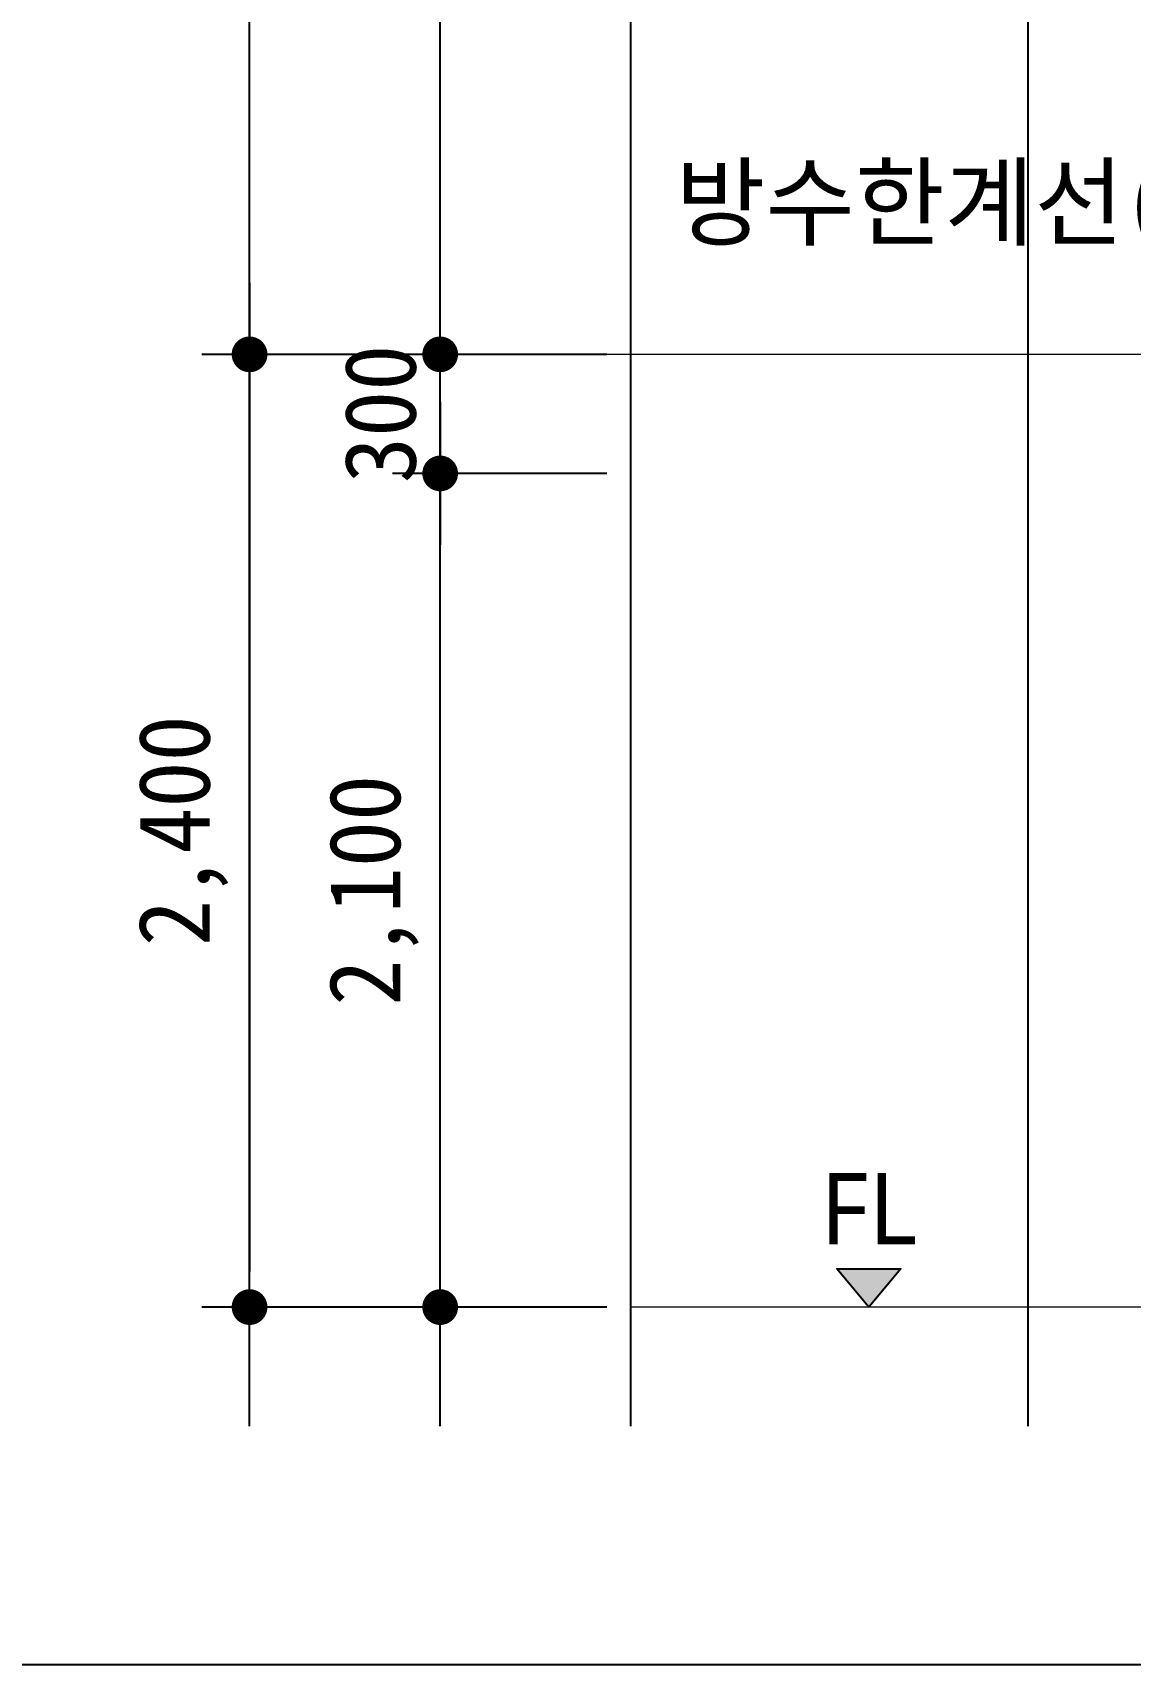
# Model space of a CAD drawing. Header units: millimetres. Extents: x -423835 to -174325, y -1379898 to -1311126.
# Drawn here: x -389187 to -386422, y -1371132 to -1367022 of the extents above; entities that cross this region are included whole.
import ezdxf
from ezdxf.enums import TextEntityAlignment as Align

# ---------------------------------------------------------------- set-up
doc = ezdxf.new("R2010")
doc.units = ezdxf.units.MM
doc.header["$LTSCALE"] = 100
doc.header["$MEASUREMENT"] = 0
doc.header["$PDSIZE"] = -10
doc.layers.get('0').update_dxf_attribs({"linetype": 'CONTINUOUS'})
doc.layers.get('Defpoints').update_dxf_attribs({"color": 153, "linetype": 'CONTINUOUS'})
doc.layers.add('A-DIMS', color=7, linetype='CONTINUOUS')
doc.layers.add('AA-AXIS-LINE-1', color=1, linetype='CONTINUOUS')
for name, color, linetype, lineweight in [('A-MKXS-TEXT1', 3, 'CONTINUOUS', 25), ('A-XXXX-FIN2', 6, 'CONTINUOUS', 20), ('A-XXXX-SYMB', 7, 'CONTINUOUS', 25)]:
    doc.layers.add(name, color=color, linetype=linetype, lineweight=lineweight)
doc.layers.add('A-XXXX-NPLT', color=144, linetype='CONTINUOUS', lineweight=0, plot=False)
doc.styles.add('HY울릉도L', font='')
doc.styles.add('돋움체', font='')
doc.styles.add('맑은고딕', font='malgun.ttf')
doc.styles.get('HY울릉도L').set_extended_font_data('HYwulM')
doc.styles.get('돋움체').set_extended_font_data('DotumChe')
doc.dimstyles.new('CDIM', dxfattribs={"dimtxt": 3, "dimasz": 1.5, "dimexe": 2, "dimexo": 1, "dimgap": 1, "dimtad": 1, "dimdec": 0, "dimrnd": 0.5, "dimzin": 0, "dimdsep": 32, "dimlunit": 6, "dimtxsty": 'HY울릉도L', "dimblk1": '_CIDOT', "dimblk2": '_CIDOT', "dimsah": 1, "dimcen": 5.5, "dimclrd": 2, "dimclre": 2, "dimclrt": 7, "dimadec": 0, "dimazin": 0, "dimtfac": 1, "dimtdec": 0, "dimtix": 1, "dimtmove": 2, "dimatfit": 1, "dimldrblk": '_CIDOT', "dimfxl": 1, "dimtolj": 1, "dimtzin": 0, "dimlwd": -1, "dimarcsym": 0})

# ---------------------------------------------------------------- blocks, each defined once
blk = doc.blocks.new('_CIDOT')
at = {"color": 0, "linetype": 'ByBlock'}
blk.add_line((2, 0), (-1, 0), dxfattribs=at)
at = {"color": 0, "linetype": 'ByBlock', "const_width": 0.5}
blk.add_lwpolyline([(-0.25, 0, 1), (0.25, 0, 1)], format="xyb", close=True, dxfattribs=at)
blk = doc.blocks.new('*D440')
at = {"layer": 'A-DIMS', "lineweight": -2, "transparency": 16777216}
for p, q in [((-387740.4, -1367832.1), (-388760.4, -1367832.1)), ((-387740.4, -1370232.1), (-388760.4, -1370232.1))]:
    blk.add_line(p, q, dxfattribs=at)
at = {"layer": 'A-DIMS', "transparency": 16777216}
blk.add_line((-388640.4, -1367922.1), (-388640.4, -1370142.1), dxfattribs=at)
at = {"layer": 'Defpoints', "color": 0, "transparency": 16777216}
for p in [(-387680.4, -1367832.1), (-388640.4, -1370232.1), (-387680.4, -1370232.1)]:
    blk.add_point(p, dxfattribs=at)
at = {"layer": 'A-DIMS', "transparency": 16777216, "xscale": 90, "yscale": 90, "zscale": 90}
for p, rotation in [((-388640.4, -1367832.1), 90), ((-388640.4, -1370232.1), 270)]:
    blk.add_blockref('_CIDOT', p, dxfattribs=dict(at, rotation=rotation))
at = {"layer": 'A-DIMS', "color": 3, "transparency": 16777216, "insert": (-388807.6, -1369032.1), "char_height": 180, "attachment_point": 5, "rotation": 90, "style": '돋움체'}
blk.add_mtext('\\A1;2,400', dxfattribs=at)
blk = doc.blocks.new('*D442')
at = {"layer": 'A-DIMS', "lineweight": -2, "transparency": 16777216}
for p, q in [((-387740.4, -1368132.1), (-388280.4, -1368132.1)), ((-387740.4, -1370232.1), (-388280.4, -1370232.1))]:
    blk.add_line(p, q, dxfattribs=at)
at = {"layer": 'A-DIMS', "transparency": 16777216}
blk.add_line((-388160.4, -1370142.1), (-388160.4, -1368222.1), dxfattribs=at)
at = {"layer": 'Defpoints', "color": 0, "transparency": 16777216}
for p in [(-388160.4, -1368132.1), (-387680.4, -1368132.1), (-387680.4, -1370232.1)]:
    blk.add_point(p, dxfattribs=at)
at = {"layer": 'A-DIMS', "transparency": 16777216, "xscale": 90, "yscale": 90, "zscale": 90}
for p, rotation in [((-388160.4, -1368132.1), 90), ((-388160.4, -1370232.1), 270)]:
    blk.add_blockref('_CIDOT', p, dxfattribs=dict(at, rotation=rotation))
at = {"layer": 'A-DIMS', "color": 3, "transparency": 16777216, "insert": (-388327.6, -1369182.1), "char_height": 180, "attachment_point": 5, "rotation": 90, "style": '돋움체'}
blk.add_mtext('\\A1;2,100', dxfattribs=at)
blk = doc.blocks.new('*D443')
at = {"layer": 'A-DIMS', "transparency": 16777216}
for p, q in [((-388160.4, -1367742.1), (-388160.4, -1367652.1)), ((-388160.4, -1368132.1), (-388160.4, -1367832.1)), ((-388160.4, -1368222.1), (-388160.4, -1368312.1))]:
    blk.add_line(p, q, dxfattribs=at)
at = {"layer": 'A-DIMS', "lineweight": -2, "transparency": 16777216}
for p, q in [((-387740.4, -1367832.1), (-388280.4, -1367832.1)), ((-387740.4, -1368132.1), (-388280.4, -1368132.1))]:
    blk.add_line(p, q, dxfattribs=at)
at = {"layer": 'Defpoints', "color": 0, "transparency": 16777216}
for p in [(-388160.4, -1367832.1), (-387680.4, -1367832.1), (-387680.4, -1368132.1)]:
    blk.add_point(p, dxfattribs=at)
at = {"layer": 'A-DIMS', "transparency": 16777216, "xscale": 90, "yscale": 90, "zscale": 90}
for p, rotation in [((-388160.4, -1367832.1), 270), ((-388160.4, -1368132.1), 90)]:
    blk.add_blockref('_CIDOT', p, dxfattribs=dict(at, rotation=rotation))
at = {"layer": 'A-DIMS', "color": 3, "transparency": 16777216, "insert": (-388310.5, -1367982.1), "char_height": 180, "attachment_point": 5, "rotation": 90, "style": '돋움체'}
blk.add_mtext('\\A1;300', dxfattribs=at)

msp = doc.modelspace()

# ---------------------------------------------------------------- hatches: boundary and pattern name
at = {"layer": 'A-XXXX-SYMB'}
msp.add_hatch(color=256, dxfattribs=at).paths.add_polyline_path([(-387080.9, -1370232.1), (-387161.4, -1370136.1), (-387000.3, -1370136.1)])

# ---------------------------------------------------------------- linework, layer by layer
at = {"color": 3, "ltscale": 2}
msp.add_line((-423835.4, -1371132.1), (-379750.4, -1371132.1), dxfattribs=at)
at = {"layer": 'A-XXXX-FIN2'}
msp.add_line((-382730.4, -1370232.1), (-387680.4, -1370232.1), dxfattribs=at)
at = {"layer": 'A-XXXX-NPLT'}
msp.add_line((-382560.4, -1367832.1), (-388610.4, -1367832.1), dxfattribs=at)
at = {"layer": 'A-XXXX-SYMB'}
msp.add_lwpolyline([(-387080.9, -1370232.1), (-387161.4, -1370136.1), (-387000.3, -1370136.1), (-387080.9, -1370232.1)], dxfattribs=at)
at = {"layer": 'AA-AXIS-LINE-1'}
msp.add_line((-386680.4, -1366954.3), (-386680.4, -1370532.1), dxfattribs=at)
at = {"layer": 'Defpoints'}
for p, q in [((-388640.4, -1370532.1), (-388640.4, -1365514.3)), ((-388160.4, -1370532.1), (-388160.4, -1365514.3)), ((-387680.4, -1370532.1), (-387680.4, -1365514.3))]:
    msp.add_line(p, q, dxfattribs=at)

# ---------------------------------------------------------------- texts
at = {"layer": 'A-MKXS-TEXT1', "style": '돋움체'}
msp.add_text('방수한계선(H:1800)', height=180, dxfattribs=at).set_placement((-385507.5, -1367448.8), align=Align.MIDDLE_RIGHT)
at = {"layer": 'A-MKXS-TEXT1', "style": '맑은고딕'}
msp.add_text('FL', height=180, dxfattribs=at).set_placement((-387080.9, -1370074.2), align=Align.CENTER)

# ---------------------------------------------------------------- dimensions: what is measured, and where the dimension line sits
at = {"layer": 'A-DIMS'}
for base, p1, p2, picture, middle in [((-388640.4, -1370232.1), (-387680.4, -1367832.1), (-387680.4, -1370232.1), '*D440', (-388807.6, -1369032.1)), ((-388160.4, -1367832.1), (-387680.4, -1368132.1), (-387680.4, -1367832.1), '*D443', (-388310.5, -1367982.1)), ((-388160.4, -1368132.1), (-387680.4, -1370232.1), (-387680.4, -1368132.1), '*D442', (-388327.6, -1369182.1))]:
    dim = msp.add_linear_dim(base=base, p1=p1, p2=p2, angle=90, dimstyle='CDIM', override={"dimscale": 60, "dimtxsty": '돋움체', "dimclrd": 256, "dimclre": 256, "dimclrt": 3}, dxfattribs=at)
    dim.commit()
    dim.dimension.update_dxf_attribs({"geometry": picture, "text_midpoint": middle})

doc.saveas('drawing.dxf')
